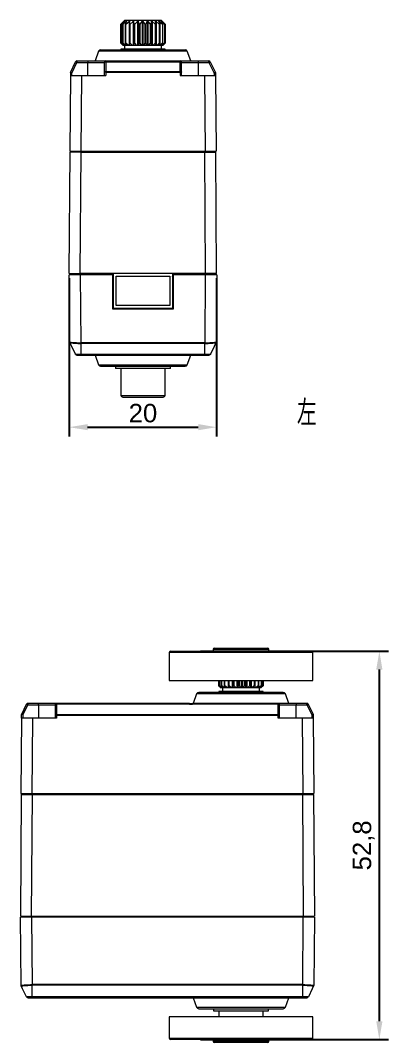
# Model space of a CAD drawing. Header units: millimetres. Extents: x 5 to 273, y 9 to 172.
# Drawn here: x 118.9 to 168.9, y 28.1 to 167 of the extents above; entities that cross this region are included whole.
import ezdxf

# ---------------------------------------------------------------- set-up
doc = ezdxf.new("R2010")
doc.units = ezdxf.units.MM
doc.layers.add('10', color=7, linetype='Continuous')
doc.layers.add('Dimensioning', color=10, linetype='Continuous')
doc.styles.add('SLDTEXTSTYLE0', font='TXT', dxfattribs={"width": 0.7, "bigfont": 'bigfont'})
doc.styles.get("Standard").update_dxf_attribs({"font": 'arial.ttf'})
doc.dimstyles.new('ISO-25', dxfattribs={"dimtxt": 2.5, "dimasz": 2.5, "dimexe": 1.25, "dimexo": 0.625, "dimtad": 1, "dimtxsty": 'Standard', "dimcen": 2.5, "dimadec": 0, "dimazin": 0, "dimtfac": 1, "dimtmove": 0, "dimatfit": 3, "dimfxl": 1, "dimarcsym": 0})

# ---------------------------------------------------------------- blocks, each defined once
blk = doc.blocks.new('2')
at = {"color": 7, "linetype": 'Continuous', "lineweight": 15}
for p, q in [((132.51, 166.54), (132.78, 166.82)), ((132.89, 166.92), (132.54, 166.54)), ((132.56, 166.54), (132.99, 166.92)), ((133.01, 166.92), (132.74, 166.54)), ((132.78, 166.82), (133.01, 167.04)), ((132.78, 166.82), (132.89, 166.92)), ((132.8, 166.54), (133.25, 166.92)), ((132.99, 166.92), (132.99, 166.89)), ((138.01, 167.04), (133.01, 167.04)), ((133.29, 166.92), (133.11, 166.54)), ((133.2, 166.54), (133.65, 166.92)), ((133.25, 166.92), (133.25, 166.83)), ((133.7, 166.92), (133.64, 166.54)), ((133.65, 166.92), (133.65, 166.59)), ((133.75, 166.54), (134.16, 166.92)), ((134.16, 166.92), (134.16, 163.64)), ((134.23, 166.92), (134.28, 166.54)), ((134.23, 166.92), (134.23, 163.64)), ((134.41, 166.54), (134.76, 166.92)), ((134.76, 166.92), (134.76, 163.64)), ((134.84, 166.92), (135, 166.54)), ((134.84, 166.92), (134.84, 163.64)), ((135.14, 166.54), (135.41, 166.92)), ((135.41, 166.92), (135.41, 163.64)), ((135.49, 166.92), (135.75, 166.54)), ((135.49, 166.92), (135.49, 163.64)), ((135.89, 166.54), (136.07, 166.92)), ((136.07, 166.92), (136.07, 163.64)), ((136.15, 166.92), (136.49, 166.54)), ((136.15, 166.92), (136.15, 163.64)), ((136.62, 166.54), (136.69, 166.92)), ((136.69, 166.92), (136.69, 163.64)), ((136.76, 166.92), (137.16, 166.54)), ((136.76, 166.92), (136.76, 163.64)), ((137.28, 166.54), (137.23, 166.92)), ((137.29, 166.92), (137.73, 166.54)), ((137.29, 166.92), (137.29, 163.64)), ((137.83, 166.54), (137.67, 166.92)), ((137.71, 166.92), (138.16, 166.54)), ((137.71, 166.92), (137.71, 166.82)), ((138.23, 166.54), (137.97, 166.92)), ((138, 166.92), (138.43, 166.54)), ((138, 166.88), (138, 166.92)), ((138.01, 167.04), (138.42, 166.63)), ((138.46, 166.54), (138.12, 166.92)), ((138.12, 166.92), (138.42, 166.63)), ((132.51, 163.94), (132.51, 166.54)), ((132.54, 166.54), (132.56, 166.54)), ((132.54, 166.54), (132.54, 163.94)), ((132.56, 163.94), (132.56, 166.54)), ((132.74, 166.54), (132.8, 166.54)), ((132.74, 166.54), (132.74, 163.94)), ((132.8, 163.94), (132.8, 166.54)), ((133.11, 166.54), (133.2, 166.54)), ((133.11, 166.54), (133.11, 163.94)), ((133.2, 163.94), (133.2, 166.54)), ((133.64, 166.54), (133.75, 166.54)), ((133.64, 166.54), (133.64, 163.94)), ((133.75, 163.94), (133.75, 166.54)), ((134.28, 166.54), (134.41, 166.54)), ((134.28, 166.54), (134.28, 163.94)), ((134.41, 163.94), (134.41, 166.54)), ((135, 166.54), (135.14, 166.54)), ((135, 166.54), (135, 163.94)), ((135.14, 163.94), (135.14, 166.54)), ((135.75, 166.54), (135.89, 166.54)), ((135.75, 166.54), (135.75, 163.94)), ((135.89, 163.94), (135.89, 166.54)), ((136.49, 166.54), (136.62, 166.54)), ((136.49, 166.54), (136.49, 163.94)), ((136.62, 163.94), (136.62, 166.54)), ((137.16, 166.54), (137.28, 166.54)), ((137.16, 166.54), (137.16, 163.94)), ((137.28, 163.94), (137.28, 166.54)), ((137.73, 166.54), (137.83, 166.54)), ((137.73, 166.54), (137.73, 163.94)), ((137.83, 163.94), (137.83, 166.54)), ((138.16, 166.54), (138.23, 166.54)), ((138.16, 166.54), (138.16, 163.94)), ((138.23, 163.94), (138.23, 166.54)), ((138.42, 166.63), (138.51, 166.54)), ((138.43, 166.54), (138.46, 166.54)), ((138.43, 166.54), (138.43, 163.94)), ((138.46, 163.94), (138.46, 166.54)), ((138.51, 166.54), (138.51, 163.94)), ((132.78, 163.67), (132.51, 163.94)), ((132.54, 163.94), (132.82, 163.64)), ((132.54, 163.94), (132.56, 163.94)), ((132.9, 163.64), (132.56, 163.94)), ((132.74, 163.94), (132.95, 163.64)), ((132.74, 163.94), (132.8, 163.94)), ((133.15, 163.64), (132.8, 163.94)), ((133.11, 163.94), (133.2, 163.94)), ((133.11, 163.94), (133.25, 163.64)), ((133.55, 163.64), (133.2, 163.94)), ((133.64, 163.94), (133.69, 163.64)), ((133.64, 163.94), (133.75, 163.94)), ((134.08, 163.64), (133.75, 163.94)), ((134.28, 163.94), (134.24, 163.64)), ((134.28, 163.94), (134.41, 163.94)), ((134.69, 163.64), (134.41, 163.94)), ((135, 163.94), (134.88, 163.64)), ((135, 163.94), (135.14, 163.94)), ((135.35, 163.64), (135.14, 163.94)), ((135.75, 163.94), (135.55, 163.64)), ((135.75, 163.94), (135.89, 163.94)), ((136.03, 163.64), (135.89, 163.94)), ((136.49, 163.94), (136.22, 163.64)), ((136.49, 163.94), (136.62, 163.94)), ((136.67, 163.64), (136.62, 163.94)), ((137.16, 163.94), (136.84, 163.64)), ((137.16, 163.94), (137.28, 163.94)), ((137.24, 163.64), (137.28, 163.94)), ((137.73, 163.94), (137.39, 163.64)), ((137.7, 163.64), (137.83, 163.94)), ((137.73, 163.94), (137.83, 163.94)), ((138.16, 163.94), (137.81, 163.64)), ((138.02, 163.64), (138.23, 163.94)), ((138.43, 163.94), (138.09, 163.64)), ((138.19, 163.64), (138.46, 163.94)), ((138.51, 163.94), (138.21, 163.64)), ((138.43, 163.94), (138.46, 163.94)), ((129.48, 162.85), (129.01, 161.54)), ((141.53, 162.85), (129.48, 162.85)), ((129.76, 163.04), (141.25, 163.04)), ((132.51, 163.14), (132.51, 163.04)), ((138.51, 163.14), (132.51, 163.14)), ((132.81, 163.64), (132.78, 163.67)), ((132.81, 163.64), (132.78, 163.67)), ((132.82, 163.64), (132.81, 163.64)), ((132.81, 163.64), (132.81, 163.64)), ((132.9, 163.64), (132.82, 163.64)), ((132.95, 163.64), (132.9, 163.64)), ((133.15, 163.64), (132.95, 163.64)), ((133.01, 163.64), (133.01, 163.14)), ((133.25, 163.64), (133.15, 163.64)), ((133.25, 163.65), (133.25, 163.64)), ((133.55, 163.64), (133.25, 163.64)), ((133.25, 163.64), (133.25, 163.64)), ((133.65, 163.64), (133.55, 163.64)), ((133.65, 163.9), (133.65, 163.64)), ((133.69, 163.64), (133.65, 163.64)), ((134.08, 163.64), (133.69, 163.64)), ((134.16, 163.64), (134.08, 163.64)), ((134.23, 163.64), (134.16, 163.64)), ((134.24, 163.64), (134.23, 163.64)), ((134.69, 163.64), (134.24, 163.64)), ((134.76, 163.64), (134.69, 163.64)), ((134.84, 163.64), (134.76, 163.64)), ((134.88, 163.64), (134.84, 163.64)), ((135.35, 163.64), (134.88, 163.64)), ((135.41, 163.64), (135.35, 163.64)), ((135.49, 163.64), (135.41, 163.64)), ((135.55, 163.64), (135.49, 163.64)), ((136.03, 163.64), (135.55, 163.64)), ((136.07, 163.64), (136.03, 163.64)), ((136.15, 163.64), (136.07, 163.64)), ((136.22, 163.64), (136.15, 163.64)), ((136.67, 163.64), (136.22, 163.64)), ((136.69, 163.64), (136.67, 163.64)), ((136.76, 163.64), (136.69, 163.64)), ((136.84, 163.64), (136.76, 163.64)), ((137.24, 163.64), (136.84, 163.64)), ((137.29, 163.64), (137.24, 163.64)), ((137.39, 163.64), (137.29, 163.64)), ((137.7, 163.64), (137.39, 163.64)), ((137.71, 163.64), (137.7, 163.64)), ((137.71, 163.67), (137.71, 163.64)), ((137.81, 163.64), (137.71, 163.64)), ((138.02, 163.64), (137.81, 163.64)), ((138.01, 163.14), (138.01, 163.64)), ((138.09, 163.64), (138.02, 163.64)), ((138.19, 163.64), (138.09, 163.64)), ((138.21, 163.64), (138.19, 163.64)), ((138.21, 163.64), (138.42, 163.86)), ((138.21, 163.64), (138.21, 163.64)), ((138.51, 163.04), (138.51, 163.14)), ((142.01, 161.54), (141.53, 162.85)), ((125.67, 159.99), (126.36, 161.43)), ((125.85, 159.9), (126.54, 161.34)), ((126.34, 161.38), (126.34, 161.38)), ((126.54, 161.54), (128.01, 161.54)), ((126.54, 161.54), (126.54, 161.34)), ((126.54, 161.34), (128.01, 161.34)), ((128.01, 161.54), (128.01, 161.34)), ((128.01, 161.34), (130.26, 161.34)), ((128.01, 159.54), (128.01, 161.34)), ((130.26, 161.34), (130.26, 160.01)), ((130.46, 161.54), (130.46, 161.43)), ((130.46, 161.54), (140.56, 161.54)), ((130.46, 161.43), (130.46, 160.1)), ((130.46, 161.43), (140.56, 161.43)), ((140.56, 161.43), (140.56, 161.54)), ((140.56, 160.1), (140.56, 161.43)), ((140.76, 160.01), (140.76, 161.34)), ((140.76, 161.34), (143.01, 161.34)), ((143.01, 161.54), (144.47, 161.54)), ((143.01, 161.54), (143.01, 161.34)), ((143.01, 161.34), (143.01, 159.54)), ((143.01, 161.34), (144.47, 161.34)), ((144.47, 161.34), (144.47, 161.54)), ((144.47, 161.34), (145.17, 159.9)), ((144.66, 161.43), (145.35, 159.99)), ((144.68, 161.38), (144.69, 161.38)), ((125.65, 159.91), (125.65, 159.54)), ((125.85, 159.54), (125.85, 159.9)), ((130.26, 160.01), (130.26, 159.54)), ((130.46, 160.1), (130.46, 160.01)), ((130.46, 160.1), (140.56, 160.1)), ((130.46, 160.01), (130.46, 159.54)), ((130.46, 160.01), (140.56, 160.01)), ((140.56, 160.01), (140.56, 160.1)), ((140.56, 160.01), (140.56, 159.54)), ((140.76, 159.54), (140.76, 160.01)), ((145.17, 159.9), (145.17, 159.54)), ((145.37, 159.91), (145.37, 159.54)), ((125.65, 159.54), (125.56, 149.29)), ((125.65, 159.54), (127.15, 159.54)), ((127.15, 159.54), (127.06, 149.29)), ((127.15, 159.54), (130.46, 159.54)), ((140.56, 159.54), (143.87, 159.54)), ((143.87, 159.54), (145.37, 159.54)), ((143.87, 159.54), (143.96, 149.29)), ((145.37, 159.54), (145.46, 149.29)), ((125.49, 132.64), (125.61, 149.14)), ((125.56, 149.29), (127.06, 149.29)), ((127.11, 149.14), (125.61, 149.14)), ((126.34, 149.29), (126.34, 149.14)), ((126.99, 132.64), (127.11, 149.14)), ((127.06, 149.29), (143.96, 149.29)), ((127.11, 149.14), (143.91, 149.14)), ((127.34, 149.14), (127.34, 149.29)), ((143.68, 149.29), (143.68, 149.14)), ((144.02, 132.64), (143.91, 149.14)), ((143.91, 149.14), (145.41, 149.14)), ((143.96, 149.29), (145.46, 149.29)), ((144.68, 149.14), (144.68, 149.29)), ((145.52, 132.64), (145.41, 149.14)), ((125.49, 132.64), (126.99, 132.64)), ((125.57, 123.33), (125.49, 132.49)), ((126.34, 132.49), (126.34, 132.64)), ((144.02, 132.64), (126.99, 132.64)), ((126.99, 132.49), (127.07, 123.23)), ((131.41, 132.49), (126.99, 132.49)), ((127.34, 132.64), (127.34, 132.49)), ((131.41, 132.49), (131.41, 132.64)), ((131.41, 127.79), (131.41, 132.49)), ((131.51, 127.94), (131.51, 132.64)), ((131.85, 132.3), (139.17, 132.3)), ((131.85, 128.28), (131.85, 132.3)), ((139.17, 132.3), (139.17, 128.28)), ((139.51, 132.64), (139.51, 127.94)), ((139.61, 132.64), (139.61, 132.49)), ((139.61, 132.49), (139.61, 127.79)), ((144.03, 132.49), (139.61, 132.49)), ((143.68, 132.64), (143.68, 132.49)), ((143.95, 123.23), (144.03, 132.49)), ((145.52, 132.64), (144.02, 132.64)), ((144.68, 132.64), (144.68, 132.49)), ((145.53, 132.49), (145.45, 123.33)), ((131.51, 127.94), (139.51, 127.94)), ((139.17, 128.28), (131.85, 128.28)), ((139.61, 127.79), (131.41, 127.79)), ((125.57, 123.33), (125.57, 123.29)), ((125.57, 123.31), (125.57, 123.3)), ((125.58, 123.28), (125.58, 123.27)), ((125.58, 123.27), (125.58, 123.27)), ((125.83, 122.74), (125.59, 123.25)), ((125.59, 123.25), (125.59, 123.25)), ((126.35, 121.67), (125.83, 122.74)), ((143.93, 123.23), (127.09, 123.23)), ((127.09, 123.14), (127.09, 122.74)), ((143.93, 123.14), (127.09, 123.14)), ((127.09, 122.74), (127.09, 121.67)), ((143.93, 123.23), (143.95, 123.23)), ((143.93, 122.74), (143.93, 123.14)), ((143.93, 121.67), (143.93, 122.74)), ((145.19, 122.74), (144.67, 121.67)), ((145.43, 123.25), (145.19, 122.74)), ((145.43, 123.25), (145.43, 123.25)), ((145.44, 123.29), (145.45, 123.33)), ((145.44, 123.27), (145.44, 123.27)), ((126.35, 121.66), (126.35, 121.67)), ((127.09, 121.67), (127.09, 121.66)), ((143.93, 121.66), (127.09, 121.66)), ((127.09, 121.54), (143.93, 121.54)), ((129.01, 121.54), (129.48, 120.24)), ((141.53, 120.24), (142.01, 121.54)), ((143.93, 121.66), (143.93, 121.67)), ((144.67, 121.67), (144.67, 121.66)), ((129.48, 120.24), (141.53, 120.24)), ((131.76, 120.05), (131.76, 119.74)), ((132.51, 119.75), (132.51, 116.09)), ((138.51, 116.09), (138.51, 119.75)), ((139.26, 119.74), (139.26, 120.05)), ((132.51, 116.09), (138.51, 116.09))]:
    blk.add_line(p, q, dxfattribs=at)
at = {"color": 7, "linetype": 'Continuous', "lineweight": 15, "flags": 128}
for points in [[(138.16, 163.94), (138.17, 163.94), (138.18, 163.94), (138.19, 163.94), (138.2, 163.94), (138.2, 163.94), (138.21, 163.94), (138.22, 163.94), (138.23, 163.94)], [(126.54, 161.34), (126.51, 161.36), (126.47, 161.38), (126.44, 161.39), (126.41, 161.41), (126.39, 161.42), (126.37, 161.42), (126.36, 161.43), (126.36, 161.43)], [(130.26, 161.34), (130.26, 161.36), (130.27, 161.38), (130.29, 161.39), (130.32, 161.41), (130.35, 161.42), (130.38, 161.42), (130.42, 161.43), (130.46, 161.43)], [(140.76, 161.34), (140.75, 161.36), (140.74, 161.38), (140.72, 161.39), (140.7, 161.41), (140.67, 161.42), (140.63, 161.42), (140.6, 161.43), (140.56, 161.43)], [(144.47, 161.34), (144.51, 161.36), (144.54, 161.38), (144.58, 161.39), (144.6, 161.41), (144.62, 161.42), (144.64, 161.42), (144.65, 161.43), (144.66, 161.43)], [(125.85, 159.9), (125.81, 159.9), (125.77, 159.91), (125.74, 159.91), (125.71, 159.91), (125.69, 159.91), (125.67, 159.91), (125.66, 159.91), (125.65, 159.91)], [(125.67, 159.99), (125.67, 159.99), (125.68, 159.98), (125.7, 159.98), (125.72, 159.97), (125.75, 159.95), (125.78, 159.94), (125.82, 159.92), (125.85, 159.9)], [(130.26, 160.01), (130.26, 160.03), (130.27, 160.04), (130.29, 160.06), (130.32, 160.07), (130.35, 160.08), (130.38, 160.09), (130.42, 160.1), (130.46, 160.1)], [(140.56, 160.1), (140.6, 160.1), (140.63, 160.09), (140.67, 160.08), (140.7, 160.07), (140.72, 160.06), (140.74, 160.04), (140.75, 160.03), (140.76, 160.01)], [(145.17, 159.9), (145.2, 159.92), (145.23, 159.94), (145.27, 159.95), (145.29, 159.97), (145.32, 159.98), (145.33, 159.98), (145.34, 159.99), (145.35, 159.99)], [(145.17, 159.9), (145.2, 159.9), (145.24, 159.91), (145.28, 159.91), (145.31, 159.91), (145.33, 159.91), (145.35, 159.91), (145.36, 159.91), (145.37, 159.91)]]:
    blk.add_lwpolyline(points, dxfattribs=at)
at = {"color": 7, "linetype": 'Continuous', "lineweight": 15}
for centre, radius, start, end in [((129.76, 162.74), 0.3, 90, 160), ((141.25, 162.74), 0.3, 20, 90), ((126.54, 161.34), 0.2, 90, 154.3903), ((130.46, 161.34), 0.2, 90, 180), ((140.56, 161.34), 0.2, 360, 90), ((144.47, 161.34), 0.2, 25.6099, 90), ((125.85, 159.9), 0.2, 154.3901, 179.5), ((130.41, 154.29), 5.72, 89.499, 91.501), ((140.61, 154.29), 5.72, 88.499, 90.501), ((145.17, 159.9), 0.2, 0.5, 25.6099), ((125.77, 123.33), 0.2, 180.5, 205.6099), ((129.76, 120.34), 0.3, 200, 270), ((141.25, 120.34), 0.3, 270.0004, 340), ((132.76, 116.09), 0.25, 180, 270), ((138.26, 116.09), 0.25, 270, 360)]:
    blk.add_arc(centre, radius, start, end, dxfattribs=at)
for points, knots in [([(132.89, 166.92), (132.89, 166.93), (132.9, 166.94), (132.91, 166.94), (132.91, 166.94), (132.91, 166.94), (132.91, 166.94), (132.9, 166.93), (132.89, 166.93), (132.89, 166.92)], [0, 0, 0, 0, 0.1972788, 0.3392022, 0.4584771, 0.5780857, 0.6912016, 0.8480516, 1, 1, 1, 1]), ([(132.99, 166.92), (132.99, 166.93), (133, 166.94), (133.01, 166.94), (133.02, 166.94), (133.02, 166.94), (133.02, 166.94), (133.02, 166.93), (133.01, 166.93), (133.01, 166.92)], [0, 0, 0, 0, 0.1972833, 0.3392013, 0.4584753, 0.5780814, 0.6912047, 0.8480464, 1, 1, 1, 1]), ([(133.25, 166.92), (133.25, 166.93), (133.26, 166.94), (133.27, 166.94), (133.28, 166.94), (133.29, 166.94), (133.29, 166.94), (133.29, 166.93), (133.29, 166.93), (133.29, 166.92)], [0, 0, 0, 0, 0.197281, 0.339199, 0.458477, 0.578086, 0.6912, 0.848047, 1, 1, 1, 1]), ([(133.65, 166.92), (133.65, 166.93), (133.66, 166.94), (133.67, 166.94), (133.69, 166.94), (133.69, 166.94), (133.7, 166.94), (133.7, 166.93), (133.7, 166.93), (133.7, 166.92)], [0, 0, 0, 0, 0.197281, 0.339202, 0.458474, 0.578084, 0.691205, 0.848049, 1, 1, 1, 1]), ([(134.16, 166.92), (134.17, 166.93), (134.18, 166.94), (134.19, 166.94), (134.2, 166.94), (134.22, 166.94), (134.22, 166.94), (134.23, 166.93), (134.23, 166.93), (134.23, 166.92)], [0, 0, 0, 0, 0.197281, 0.339201, 0.458476, 0.578083, 0.691203, 0.848044, 1, 1, 1, 1]), ([(134.76, 166.92), (134.77, 166.93), (134.78, 166.94), (134.79, 166.94), (134.8, 166.94), (134.82, 166.94), (134.83, 166.94), (134.84, 166.93), (134.84, 166.93), (134.84, 166.92)], [0, 0, 0, 0, 0.197282, 0.339203, 0.458478, 0.578085, 0.691204, 0.848049, 1, 1, 1, 1]), ([(135.41, 166.92), (135.42, 166.93), (135.42, 166.94), (135.44, 166.94), (135.45, 166.94), (135.46, 166.94), (135.47, 166.94), (135.49, 166.93), (135.49, 166.93), (135.49, 166.92)], [0, 0, 0, 0, 0.1972831, 0.3392025, 0.4584768, 0.5780833, 0.6912043, 0.8480461, 1, 1, 1, 1]), ([(136.07, 166.92), (136.07, 166.93), (136.07, 166.94), (136.09, 166.94), (136.1, 166.94), (136.11, 166.94), (136.12, 166.94), (136.14, 166.93), (136.14, 166.93), (136.15, 166.92)], [0, 0, 0, 0, 0.1972784, 0.3392016, 0.4584743, 0.5780821, 0.691201, 0.8480469, 1, 1, 1, 1]), ([(136.69, 166.92), (136.69, 166.93), (136.69, 166.94), (136.7, 166.94), (136.71, 166.94), (136.72, 166.94), (136.73, 166.94), (136.75, 166.93), (136.75, 166.93), (136.76, 166.92)], [0, 0, 0, 0, 0.197277, 0.3392, 0.458476, 0.578083, 0.691201, 0.848047, 1, 1, 1, 1]), ([(137.23, 166.92), (137.23, 166.93), (137.23, 166.93), (137.23, 166.94), (137.24, 166.94), (137.25, 166.95), (137.26, 166.94), (137.27, 166.94), (137.28, 166.93), (137.29, 166.93), (137.29, 166.92)], [0, 0, 0, 0, 0.063537, 0.238581, 0.373248, 0.508838, 0.624886, 0.740851, 0.915555, 1, 1, 1, 1]), ([(137.67, 166.92), (137.67, 166.93), (137.66, 166.94), (137.67, 166.94), (137.67, 166.95), (137.68, 166.94), (137.69, 166.94), (137.7, 166.93), (137.71, 166.93), (137.71, 166.92)], [0, 0, 0, 0, 0.206471, 0.340824, 0.476097, 0.595915, 0.709712, 0.873052, 1, 1, 1, 1]), ([(137.97, 166.92), (137.97, 166.93), (137.96, 166.94), (137.96, 166.94), (137.96, 166.94), (137.97, 166.94), (137.97, 166.94), (137.98, 166.93), (137.99, 166.93), (138, 166.92)], [0, 0, 0, 0, 0.197278, 0.337739, 0.454847, 0.572267, 0.685266, 0.840102, 1, 1, 1, 1]), ([(138.12, 166.92), (138.11, 166.93), (138.11, 166.94), (138.1, 166.94), (138.1, 166.94), (138.1, 166.94), (138.11, 166.94), (138.11, 166.93), (138.12, 166.93), (138.12, 166.92)], [0, 0, 0, 0, 0.197254, 0.339162, 0.459949, 0.58106, 0.701811, 0.862231, 1, 1, 1, 1]), ([(126.34, 161.39), (126.34, 161.39), (126.34, 161.38), (126.35, 161.41), (126.36, 161.43)], [0, 0, 0, 0, 0.221649, 1, 1, 1, 1]), ([(128.01, 161.54), (128.06, 161.54), (128.16, 161.54), (128.32, 161.54), (128.47, 161.54), (128.62, 161.54), (128.77, 161.54), (129.02, 161.54), (129.36, 161.54), (129.75, 161.54), (130.07, 161.54), (130.27, 161.54), (130.39, 161.54), (130.45, 161.54), (130.45, 161.54), (130.46, 161.54)], [0, 0, 0, 0, 0.0402335, 0.0801746, 0.1199817, 0.1598149, 0.1998338, 0.240196, 0.3698757, 0.5000535, 0.6297019, 0.7599109, 0.8400248, 0.919625, 1, 1, 1, 1]), ([(140.56, 161.54), (140.56, 161.54), (140.56, 161.54), (140.58, 161.54), (140.6, 161.54), (140.63, 161.54), (140.68, 161.54), (140.77, 161.54), (140.95, 161.54), (141.26, 161.54), (141.65, 161.54), (142.04, 161.54), (142.4, 161.54), (142.7, 161.54), (142.91, 161.54), (143.01, 161.54)], [0, 0, 0, 0, 0.040233, 0.080175, 0.119982, 0.159815, 0.199834, 0.240196, 0.369876, 0.500053, 0.629702, 0.759911, 0.840025, 0.919625, 1, 1, 1, 1]), ([(126.99, 132.49), (126.95, 132.49), (126.86, 132.49), (126.74, 132.49), (126.62, 132.49), (126.5, 132.49), (126.39, 132.49), (126.27, 132.49), (126.17, 132.49), (126.07, 132.49), (125.97, 132.49), (125.88, 132.49), (125.8, 132.49), (125.73, 132.49), (125.67, 132.49), (125.61, 132.49), (125.57, 132.49), (125.53, 132.49), (125.51, 132.49), (125.49, 132.49), (125.49, 132.49), (125.49, 132.49)], [0, 0, 0, 0, 0.052633, 0.105265, 0.157897, 0.210529, 0.263161, 0.315792, 0.368423, 0.421054, 0.473685, 0.526316, 0.578947, 0.631578, 0.684209, 0.73684, 0.789472, 0.842103, 0.894735, 0.947367, 1, 1, 1, 1]), ([(131.51, 132.23), (131.49, 132.2), (131.42, 132.12), (131.41, 132.01), (131.41, 131.94)], [0, 0, 0, 0, 0.363653, 1, 1, 1, 1]), ([(139.61, 131.94), (139.6, 132.01), (139.59, 132.12), (139.53, 132.2), (139.51, 132.23)], [0, 0, 0, 0, 0.636347, 1, 1, 1, 1]), ([(145.53, 132.49), (145.53, 132.49), (145.52, 132.49), (145.51, 132.49), (145.48, 132.49), (145.45, 132.49), (145.4, 132.49), (145.35, 132.49), (145.29, 132.49), (145.21, 132.49), (145.13, 132.49), (145.04, 132.49), (144.95, 132.49), (144.85, 132.49), (144.74, 132.49), (144.63, 132.49), (144.52, 132.49), (144.4, 132.49), (144.28, 132.49), (144.15, 132.49), (144.07, 132.49), (144.03, 132.49)], [0, 0, 0, 0, 0.052633, 0.105265, 0.157897, 0.210529, 0.26316, 0.315791, 0.368423, 0.421054, 0.473685, 0.526315, 0.578946, 0.631577, 0.684209, 0.73684, 0.789471, 0.842103, 0.894735, 0.947367, 1, 1, 1, 1]), ([(145.19, 132.49), (145.17, 132.49), (145.13, 132.49), (144.93, 132.49), (144.74, 132.49), (144.68, 132.49)], [0, 0, 0, 0, 0.410768, 0.821537, 1, 1, 1, 1]), ([(125.57, 123.33), (125.57, 123.33), (125.57, 123.33), (125.59, 123.32), (125.62, 123.31), (125.68, 123.3), (125.76, 123.29), (125.87, 123.28), (126.02, 123.27), (126.21, 123.26), (126.43, 123.25), (126.65, 123.24), (126.86, 123.23), (127, 123.23), (127.07, 123.23)], [0, 0, 0, 0, 0.045778, 0.100103, 0.162972, 0.234383, 0.314333, 0.402818, 0.499835, 0.612824, 0.719336, 0.819371, 0.912926, 1, 1, 1, 1]), ([(125.59, 123.25), (125.59, 123.24), (125.63, 123.23), (125.78, 123.21), (125.89, 123.2), (126.17, 123.18), (126.33, 123.17), (126.68, 123.15), (126.88, 123.15), (127.07, 123.14)], [0, 0, 0, 0, 0.25, 0.25, 0.5, 0.5, 0.75, 0.75, 1, 1, 1, 1]), ([(143.95, 123.23), (143.99, 123.23), (144.07, 123.23), (144.19, 123.23), (144.32, 123.24), (144.45, 123.24), (144.59, 123.25), (144.73, 123.25), (144.87, 123.26), (145.03, 123.27), (145.19, 123.29), (145.32, 123.3), (145.4, 123.31), (145.44, 123.32), (145.44, 123.33), (145.45, 123.33)], [0, 0, 0, 0, 0.049933, 0.103462, 0.160586, 0.221305, 0.285619, 0.353528, 0.425031, 0.500128, 0.629702, 0.74449, 0.844477, 0.929651, 1, 1, 1, 1]), ([(143.95, 123.14), (144.14, 123.15), (144.33, 123.15), (144.69, 123.17), (144.85, 123.18), (145.12, 123.2), (145.23, 123.21), (145.38, 123.23), (145.42, 123.24), (145.43, 123.25)], [0, 0, 0, 0, 0.25, 0.25, 0.5, 0.5, 0.75, 0.75, 1, 1, 1, 1]), ([(127.09, 121.66), (127.06, 121.66), (127, 121.66), (126.91, 121.66), (126.83, 121.66), (126.74, 121.66), (126.67, 121.66), (126.6, 121.66), (126.53, 121.66), (126.48, 121.66), (126.43, 121.66), (126.4, 121.66), (126.37, 121.66), (126.35, 121.66), (126.35, 121.66), (126.35, 121.66)], [0, 0, 0, 0, 0.076956, 0.153904, 0.230844, 0.307778, 0.384706, 0.461629, 0.538547, 0.615461, 0.692373, 0.769281, 0.846188, 0.923094, 1, 1, 1, 1]), ([(126.53, 121.54), (126.53, 121.54), (126.59, 121.54), (126.8, 121.54), (126.94, 121.54), (127.09, 121.54)], [0, 0, 0, 0, 0.5, 0.5, 1, 1, 1, 1]), ([(144.67, 121.66), (144.67, 121.66), (144.59, 121.66), (144.31, 121.66), (144.12, 121.66), (143.93, 121.66)], [0, 0, 0, 0, 0.5, 0.5, 1, 1, 1, 1]), ([(143.93, 121.66), (143.93, 121.65), (143.93, 121.64), (143.93, 121.61), (143.93, 121.58), (143.93, 121.55), (143.93, 121.55), (143.93, 121.54)], [0, 0, 0, 0, 0.104759, 0.209518, 0.473012, 0.736506, 1, 1, 1, 1]), ([(143.93, 121.54), (144.07, 121.54), (144.22, 121.54), (144.43, 121.54), (144.49, 121.54), (144.49, 121.54)], [0, 0, 0, 0, 0.5, 0.5, 1, 1, 1, 1]), ([(129.76, 120.04), (129.76, 120.04), (129.91, 120.04), (130.49, 120.04), (130.91, 120.04), (131.98, 120.04), (132.62, 120.04), (134, 120.04), (134.76, 120.04), (135.51, 120.04)], [0, 0, 0, 0, 0.25, 0.25, 0.5, 0.5, 0.75, 0.75, 1, 1, 1, 1]), ([(139.26, 119.74), (139.26, 119.74), (139.16, 119.74), (138.78, 119.74), (138.51, 119.74), (137.81, 119.74), (137.4, 119.74), (136.49, 119.74), (136, 119.74), (135.02, 119.74), (134.53, 119.74), (133.62, 119.74), (133.2, 119.74), (132.51, 119.74), (132.23, 119.74), (131.86, 119.74), (131.76, 119.74), (131.76, 119.74)], [0, 0, 0, 0, 0.125, 0.125, 0.25, 0.25, 0.375, 0.375, 0.5, 0.5, 0.625, 0.625, 0.75, 0.75, 0.875, 0.875, 1, 1, 1, 1]), ([(135.62, 120.04), (136.36, 120.04), (137.1, 120.04), (138.46, 120.04), (139.09, 120.04), (140.13, 120.04), (140.54, 120.04), (141.11, 120.04), (141.25, 120.04), (141.25, 120.04)], [0, 0, 0, 0, 0.25, 0.25, 0.5, 0.5, 0.75, 0.75, 1, 1, 1, 1]), ([(132.76, 115.84), (132.76, 115.84), (132.76, 115.84), (132.77, 115.84), (132.79, 115.84), (132.82, 115.84), (132.87, 115.84), (132.96, 115.84), (133.08, 115.84), (133.26, 115.84), (133.49, 115.84), (133.76, 115.84), (134.05, 115.84), (134.37, 115.84), (134.71, 115.84), (134.97, 115.84), (135.24, 115.84), (135.42, 115.84), (135.51, 115.84)], [0, 0, 0, 0, 0.031276, 0.062551, 0.093826, 0.125101, 0.187623, 0.250114, 0.312984, 0.375211, 0.500029, 0.562898, 0.625124, 0.74994, 0.812784, 0.875001, 0.937507, 1, 1, 1, 1]), ([(135.62, 115.84), (135.66, 115.84), (135.75, 115.84), (135.88, 115.84), (136.01, 115.84), (136.18, 115.84), (136.39, 115.84), (136.64, 115.84), (136.87, 115.84), (137.17, 115.84), (137.44, 115.84), (137.67, 115.84), (137.87, 115.84), (138.03, 115.84), (138.15, 115.84), (138.21, 115.84), (138.25, 115.84), (138.26, 115.84), (138.26, 115.84)], [0, 0, 0, 0, 0.031275, 0.062548, 0.093822, 0.125096, 0.187611, 0.250101, 0.312956, 0.375198, 0.500019, 0.562873, 0.625115, 0.749937, 0.812766, 0.875, 0.937505, 1, 1, 1, 1])]:
    blk.add_open_spline(points, degree=3, knots=knots, dxfattribs=at)
for points in [[(125.57, 123.33), (125.57, 123.33), (125.57, 123.33), (125.57, 123.33)], [(125.57, 123.33), (125.57, 123.32), (125.57, 123.3), (125.57, 123.29)], [(125.57, 123.29), (125.58, 123.27), (125.58, 123.26), (125.59, 123.25)], [(127.09, 123.23), (127.08, 123.23), (127.08, 123.23), (127.07, 123.23)], [(127.07, 123.23), (127.07, 123.2), (127.07, 123.17), (127.07, 123.14)], [(127.07, 123.14), (127.07, 123.14), (127.08, 123.14), (127.09, 123.14)], [(127.09, 123.14), (127.09, 123.17), (127.09, 123.2), (127.09, 123.23)], [(143.93, 123.14), (143.93, 123.17), (143.93, 123.2), (143.93, 123.23)], [(143.93, 123.14), (143.93, 123.14), (143.94, 123.14), (143.95, 123.14)], [(143.95, 123.14), (143.95, 123.17), (143.95, 123.2), (143.95, 123.23)], [(145.45, 123.33), (145.45, 123.3), (145.44, 123.27), (145.43, 123.25)], [(145.43, 123.25), (145.43, 123.26), (145.44, 123.27), (145.44, 123.29)], [(145.44, 123.29), (145.45, 123.3), (145.45, 123.32), (145.45, 123.33)], [(145.45, 123.33), (145.45, 123.33), (145.45, 123.33), (145.45, 123.33)], [(126.35, 121.66), (126.38, 121.59), (126.46, 121.54), (126.53, 121.54)], [(127.09, 121.54), (127.09, 121.54), (127.09, 121.59), (127.09, 121.66)], [(144.67, 121.66), (144.63, 121.59), (144.56, 121.54), (144.49, 121.54)], [(135.51, 120.04), (135.54, 120.04), (135.58, 120.04), (135.62, 120.04)], [(135.51, 115.84), (135.54, 115.84), (135.58, 115.84), (135.62, 115.84)]]:
    blk.add_open_spline(points, degree=3, dxfattribs=at)
blk = doc.blocks.new('*D18')
at = {"layer": 'Defpoints', "color": 0, "transparency": 16777216}
for p in [(125.49, 132.64), (145.52, 132.64), (145.52, 111.76)]:
    blk.add_point(p, dxfattribs=at)
at = {"layer": 'Dimensioning', "color": 0, "lineweight": -2, "transparency": 16777216}
for p, q in [((125.49, 132.02), (125.49, 110.51)), ((145.52, 132.02), (145.52, 110.51)), ((127.99, 111.76), (143.02, 111.76))]:
    blk.add_line(p, q, dxfattribs=at)
at = {"layer": 'Dimensioning', "color": 0, "transparency": 16777216}
for points in [[(127.99, 112.18), (127.99, 111.35), (125.49, 111.76)], [(143.02, 112.18), (143.02, 111.35), (145.52, 111.76)]]:
    blk.add_solid(points, dxfattribs=at)
at = {"layer": 'Dimensioning', "color": 0, "transparency": 16777216, "insert": (135.51, 113.66), "char_height": 2.5, "attachment_point": 5}
blk.add_mtext('20', dxfattribs=at)
blk = doc.blocks.new('*D48')
at = {"layer": 'Defpoints', "color": 0, "transparency": 16777216}
for p in [(142.72, 81.32), (167.63, 81.32), (142.72, 28.52)]:
    blk.add_point(p, dxfattribs=at)
at = {"layer": 'Dimensioning', "color": 0, "lineweight": -2, "transparency": 16777216}
for p, q in [((143.34, 81.32), (168.88, 81.32)), ((167.63, 31.02), (167.63, 78.82)), ((143.34, 28.52), (168.88, 28.52))]:
    blk.add_line(p, q, dxfattribs=at)
at = {"layer": 'Dimensioning', "color": 0, "transparency": 16777216}
for points in [[(167.21, 78.82), (168.05, 78.82), (167.63, 81.32)], [(167.21, 31.02), (168.05, 31.02), (167.63, 28.52)]]:
    blk.add_solid(points, dxfattribs=at)
at = {"layer": 'Dimensioning', "color": 0, "transparency": 16777216, "insert": (165.5, 54.92), "char_height": 2.5, "attachment_point": 5, "rotation": 90}
blk.add_mtext('52,8', dxfattribs=at)

msp = doc.modelspace()

# ---------------------------------------------------------------- linework, layer by layer
at = {"color": 7, "linetype": 'Continuous', "lineweight": 15}
for p, q in [((139.082, 81.124), (139.082, 77.324)), ((139.282, 81.324), (158.382, 81.324)), ((145.032, 81.524), (145.032, 81.324)), ((145.232, 81.724), (152.432, 81.724)), ((152.632, 81.324), (152.632, 81.524)), ((158.582, 77.324), (158.582, 81.124)), ((139.082, 77.324), (158.582, 77.324)), ((145.832, 76.624), (145.832, 77.324)), ((145.832, 76.624), (146.132, 76.324)), ((146.138, 76.324), (145.832, 76.624)), ((145.896, 77.324), (145.896, 76.624)), ((145.896, 76.624), (145.928, 76.624)), ((145.896, 76.624), (146.158, 76.324)), ((145.928, 76.624), (145.928, 77.324)), ((146.269, 76.324), (145.928, 76.624)), ((146.141, 77.324), (146.141, 76.624)), ((146.141, 76.624), (146.207, 76.624)), ((146.141, 76.624), (146.337, 76.324)), ((146.207, 76.624), (146.207, 77.324)), ((146.561, 76.324), (146.207, 76.624)), ((146.555, 77.324), (146.555, 76.624)), ((146.555, 76.624), (146.651, 76.624)), ((146.555, 76.624), (146.671, 76.324)), ((146.651, 76.624), (146.651, 77.324)), ((146.995, 76.324), (146.651, 76.624)), ((147.112, 77.324), (147.112, 76.624)), ((147.112, 76.624), (147.232, 76.624)), ((147.112, 76.624), (147.142, 76.324)), ((147.232, 76.624), (147.232, 77.324)), ((147.545, 76.324), (147.232, 76.624)), ((147.778, 76.624), (147.719, 76.324)), ((147.778, 77.324), (147.778, 76.624)), ((147.778, 76.624), (147.913, 76.624)), ((147.913, 76.624), (147.913, 77.324)), ((148.176, 76.324), (147.913, 76.624)), ((148.509, 76.624), (148.366, 76.324)), ((148.509, 77.324), (148.509, 76.624)), ((148.509, 76.624), (148.652, 76.624)), ((148.652, 76.624), (148.652, 77.324)), ((148.848, 76.324), (148.652, 76.624)), ((149.261, 76.624), (149.042, 76.324)), ((149.261, 77.324), (149.261, 76.624)), ((149.261, 76.624), (149.403, 76.624)), ((149.403, 76.624), (149.403, 77.324)), ((149.519, 76.324), (149.403, 76.624)), ((149.986, 76.624), (149.704, 76.324)), ((149.986, 77.324), (149.986, 76.624)), ((149.986, 76.624), (150.117, 76.624)), ((150.117, 76.624), (150.117, 77.324)), ((150.147, 76.324), (150.117, 76.624)), ((150.639, 76.624), (150.312, 76.324)), ((150.639, 77.324), (150.639, 76.624)), ((150.639, 76.624), (150.751, 76.624)), ((150.692, 76.324), (150.751, 76.624)), ((150.751, 76.624), (150.751, 77.324)), ((151.177, 76.624), (150.827, 76.324)), ((151.12, 76.324), (151.264, 76.624)), ((151.177, 77.324), (151.177, 76.624)), ((151.177, 76.624), (151.264, 76.624)), ((151.569, 76.624), (151.217, 76.324)), ((151.264, 76.624), (151.264, 77.324)), ((151.405, 76.324), (151.624, 76.624)), ((151.788, 76.624), (151.457, 76.324)), ((151.527, 76.324), (151.809, 76.624)), ((151.822, 76.624), (151.531, 76.324)), ((151.569, 77.324), (151.569, 76.624)), ((151.569, 76.624), (151.624, 76.624)), ((151.624, 76.624), (151.624, 77.324)), ((151.788, 77.324), (151.788, 76.624)), ((151.788, 76.624), (151.809, 76.624)), ((151.809, 76.624), (151.809, 77.324)), ((151.822, 77.324), (151.822, 76.624)), ((142.806, 75.527), (142.332, 74.224)), ((145.832, 75.824), (145.832, 75.724)), ((148.832, 75.824), (145.832, 75.824)), ((146.138, 76.324), (146.132, 76.324)), ((146.158, 76.324), (146.138, 76.324)), ((146.269, 76.324), (146.158, 76.324)), ((146.337, 76.324), (146.269, 76.324)), ((146.332, 76.324), (146.332, 75.824)), ((146.561, 76.324), (146.337, 76.324)), ((146.657, 76.324), (146.561, 76.324)), ((146.671, 76.324), (146.657, 76.324)), ((146.995, 76.324), (146.671, 76.324)), ((147.089, 76.324), (146.995, 76.324)), ((147.142, 76.324), (147.089, 76.324)), ((147.545, 76.324), (147.142, 76.324)), ((147.63, 76.324), (147.545, 76.324)), ((147.703, 76.324), (147.63, 76.324)), ((147.719, 76.324), (147.703, 76.324)), ((148.176, 76.324), (147.719, 76.324)), ((148.247, 76.324), (148.176, 76.324)), ((148.326, 76.324), (148.247, 76.324)), ((148.366, 76.324), (148.326, 76.324)), ((151.832, 75.824), (148.832, 75.824)), ((148.901, 76.324), (148.848, 76.324)), ((148.982, 76.324), (148.901, 76.324)), ((149.042, 76.324), (148.982, 76.324)), ((149.519, 76.324), (149.042, 76.324)), ((149.551, 76.324), (149.519, 76.324)), ((149.628, 76.324), (149.551, 76.324)), ((149.704, 76.324), (149.628, 76.324)), ((150.147, 76.324), (149.704, 76.324)), ((150.155, 76.324), (150.147, 76.324)), ((150.224, 76.324), (150.155, 76.324)), ((150.312, 76.324), (150.224, 76.324)), ((150.692, 76.324), (150.312, 76.324)), ((150.732, 76.324), (150.691, 76.324)), ((150.827, 76.324), (150.732, 76.324)), ((151.12, 76.324), (150.827, 76.324)), ((151.122, 76.324), (151.12, 76.324)), ((151.217, 76.324), (151.122, 76.324)), ((151.405, 76.324), (151.217, 76.324)), ((151.332, 75.824), (151.332, 76.324)), ((151.457, 76.324), (151.405, 76.324)), ((151.527, 76.324), (151.457, 76.324)), ((151.531, 76.324), (151.527, 76.324)), ((151.832, 75.724), (151.832, 75.824)), ((155.332, 74.224), (154.858, 75.527)), ((119.045, 72.777), (119.685, 74.111)), ((119.226, 72.69), (119.865, 74.024)), ((119.865, 74.224), (119.865, 74.166)), ((121.332, 74.224), (119.865, 74.224)), ((119.865, 74.166), (119.865, 74.024)), ((119.865, 74.024), (121.332, 74.024)), ((121.332, 74.024), (121.332, 74.224)), ((121.332, 74.024), (123.582, 74.024)), ((121.332, 74.024), (121.332, 72.224)), ((123.582, 74.024), (123.582, 72.584)), ((123.782, 74.224), (123.782, 74.111)), ((141.818, 74.224), (123.782, 74.224)), ((123.782, 74.111), (123.782, 72.671)), ((141.818, 74.111), (123.782, 74.111)), ((141.814, 74.224), (142.246, 74.224)), ((141.834, 74.151), (141.818, 74.225)), ((141.818, 74.224), (141.818, 74.225)), ((141.834, 74.151), (141.84, 74.125)), ((142.224, 74.125), (142.229, 74.151)), ((142.245, 74.225), (142.229, 74.151)), ((142.245, 74.225), (142.245, 74.224)), ((153.882, 74.224), (142.245, 74.224)), ((153.882, 74.111), (142.245, 74.111)), ((153.882, 74.111), (153.882, 74.224)), ((153.882, 72.671), (153.882, 74.111)), ((154.082, 72.584), (154.082, 74.024)), ((154.082, 74.024), (156.332, 74.024)), ((156.332, 74.224), (156.332, 74.024)), ((157.799, 74.224), (156.332, 74.224)), ((156.332, 72.224), (156.332, 74.024)), ((156.332, 74.024), (157.799, 74.024)), ((157.799, 74.024), (157.799, 74.224)), ((157.799, 74.024), (158.438, 72.69)), ((157.979, 74.111), (158.618, 72.777)), ((119.022, 72.224), (119.026, 72.692)), ((119.222, 72.224), (119.226, 72.69)), ((123.582, 72.584), (123.582, 72.224)), ((123.782, 72.671), (123.782, 72.586)), ((153.882, 72.671), (123.782, 72.671)), ((123.782, 72.586), (123.782, 72.224)), ((153.882, 72.586), (123.782, 72.586)), ((153.882, 72.586), (153.882, 72.671)), ((153.882, 72.224), (153.882, 72.586)), ((154.082, 72.224), (154.082, 72.584)), ((158.438, 72.69), (158.442, 72.224)), ((158.638, 72.692), (158.642, 72.224)), ((119.022, 72.224), (118.932, 61.974)), ((120.522, 72.224), (119.022, 72.224)), ((120.522, 72.224), (120.432, 61.974)), ((123.782, 72.224), (120.522, 72.224)), ((157.142, 72.224), (153.882, 72.224)), ((157.142, 72.224), (157.231, 61.974)), ((158.642, 72.224), (157.142, 72.224)), ((158.642, 72.224), (158.731, 61.974)), ((118.982, 61.824), (118.867, 45.324)), ((118.932, 61.974), (120.432, 61.974)), ((118.982, 61.824), (120.482, 61.824)), ((120.367, 45.324), (120.482, 61.824)), ((120.432, 61.974), (157.231, 61.974)), ((120.482, 61.824), (157.182, 61.824)), ((157.182, 61.824), (157.297, 45.324)), ((157.182, 61.824), (158.682, 61.824)), ((157.231, 61.974), (158.731, 61.974)), ((158.682, 61.824), (158.797, 45.324)), ((118.943, 35.905), (118.862, 45.174)), ((120.362, 45.174), (118.862, 45.174)), ((118.867, 45.324), (120.367, 45.324)), ((118.982, 45.324), (118.982, 45.174)), ((120.362, 45.174), (120.442, 36.011)), ((157.301, 45.174), (120.362, 45.174)), ((120.367, 45.324), (157.297, 45.324)), ((157.221, 36.011), (157.301, 45.174)), ((157.297, 45.324), (158.797, 45.324)), ((158.801, 45.174), (157.301, 45.174)), ((158.682, 45.324), (158.682, 45.174)), ((158.801, 45.174), (158.72, 35.905)), ((118.943, 35.905), (118.948, 35.861)), ((118.948, 35.865), (118.943, 35.905)), ((118.943, 35.905), (118.943, 35.905)), ((118.943, 35.905), (118.943, 35.905)), ((118.944, 35.883), (118.945, 35.877)), ((118.944, 35.883), (118.946, 35.875)), ((118.948, 35.861), (118.963, 35.819)), ((118.948, 35.861), (118.963, 35.819)), ((119.153, 35.424), (118.963, 35.82)), ((118.963, 35.82), (118.963, 35.82)), ((119.669, 34.347), (119.153, 35.424)), ((120.408, 36.01), (120.442, 36.011)), ((120.442, 35.926), (120.413, 35.926)), ((120.413, 35.926), (120.413, 35.424)), ((120.413, 35.424), (120.413, 34.347)), ((157.221, 36.011), (120.442, 36.011)), ((120.442, 35.926), (120.442, 36.011)), ((157.221, 35.926), (120.442, 35.926)), ((157.221, 36.011), (157.256, 36.01)), ((157.221, 35.926), (157.221, 36.011)), ((157.251, 35.926), (157.221, 35.926)), ((157.251, 35.424), (157.251, 35.926)), ((157.251, 34.347), (157.251, 35.424)), ((158.511, 35.424), (157.995, 34.347)), ((158.701, 35.82), (158.511, 35.424)), ((158.701, 35.819), (158.715, 35.861)), ((158.701, 35.819), (158.715, 35.861)), ((158.701, 35.82), (158.701, 35.82)), ((158.718, 35.88), (158.715, 35.861)), ((158.72, 35.905), (158.717, 35.872)), ((158.718, 35.875), (158.719, 35.883)), ((158.72, 35.905), (158.72, 35.905)), ((158.72, 35.905), (158.72, 35.905)), ((119.673, 34.338), (119.669, 34.347)), ((119.701, 34.338), (119.673, 34.338)), ((119.854, 34.224), (119.885, 34.224)), ((120.413, 34.347), (120.413, 34.338)), ((157.251, 34.338), (120.413, 34.338)), ((120.413, 34.224), (157.251, 34.224)), ((142.332, 34.224), (142.806, 32.922)), ((154.858, 32.922), (155.332, 34.224)), ((157.251, 34.338), (157.251, 34.347)), ((157.99, 34.338), (157.962, 34.338)), ((157.995, 34.347), (157.99, 34.338)), ((145.082, 32.724), (145.082, 32.424)), ((145.082, 32.424), (152.582, 32.424)), ((145.832, 32.424), (145.832, 31.624)), ((151.832, 31.624), (151.832, 32.424)), ((152.582, 32.424), (152.582, 32.724)), ((139.082, 31.624), (139.082, 28.724)), ((141.782, 31.624), (139.082, 31.624)), ((158.582, 31.624), (141.782, 31.624)), ((158.582, 28.724), (158.582, 31.624)), ((141.927, 28.524), (139.282, 28.524)), ((158.382, 28.524), (141.927, 28.524)), ((145.032, 28.524), (145.032, 28.324)), ((146.229, 28.124), (145.232, 28.124)), ((152.432, 28.124), (146.229, 28.124)), ((152.632, 28.324), (152.632, 28.524))]:
    msp.add_line(p, q, dxfattribs=at)
at = {"color": 8, "linetype": 'Continuous', "lineweight": 15}
for p, q in [((158.582, 81.124), (139.082, 81.124)), ((152.632, 81.524), (145.032, 81.524)), ((147.089, 77.324), (147.089, 76.324)), ((147.63, 77.324), (147.63, 76.324)), ((147.703, 77.324), (147.703, 76.324)), ((148.247, 77.324), (148.247, 76.324)), ((148.326, 77.324), (148.326, 76.324)), ((148.901, 77.324), (148.901, 76.324)), ((148.982, 77.324), (148.982, 76.324)), ((149.551, 77.324), (149.551, 76.324)), ((149.628, 77.324), (149.628, 76.324)), ((150.155, 77.324), (150.155, 76.324)), ((150.224, 77.324), (150.224, 76.324)), ((150.732, 76.531), (150.732, 76.324)), ((154.858, 75.527), (142.806, 75.527)), ((146.657, 76.324), (146.657, 76.362)), ((120.482, 45.174), (120.482, 45.324)), ((157.182, 45.324), (157.182, 45.174)), ((118.948, 35.861), (118.963, 35.82)), ((142.806, 32.922), (154.858, 32.922)), ((139.082, 28.724), (141.782, 28.724)), ((141.782, 28.724), (158.582, 28.724)), ((145.032, 28.324), (146.084, 28.324)), ((146.084, 28.324), (152.632, 28.324))]:
    msp.add_line(p, q, dxfattribs=at)
at = {"color": 7, "linetype": 'Continuous', "lineweight": 15, "flags": 128}
for points in [[(148.848, 76.324), (148.787, 76.324), (148.727, 76.324), (148.666, 76.324), (148.606, 76.324), (148.546, 76.324), (148.485, 76.324), (148.425, 76.324), (148.366, 76.324)], [(119.865, 74.024), (119.83, 74.041), (119.796, 74.057), (119.765, 74.072), (119.738, 74.085), (119.715, 74.096), (119.698, 74.104), (119.688, 74.109), (119.685, 74.111)], [(154.082, 74.024), (154.078, 74.041), (154.067, 74.057), (154.048, 74.072), (154.023, 74.085), (153.993, 74.096), (153.958, 74.104), (153.921, 74.109), (153.882, 74.111)], [(157.926, 74.085), (157.913, 74.079), (157.899, 74.072), (157.884, 74.065), (157.868, 74.057), (157.851, 74.049), (157.834, 74.041), (157.816, 74.033), (157.799, 74.024)], [(157.979, 74.111), (157.978, 74.11), (157.975, 74.109), (157.971, 74.107), (157.965, 74.104), (157.958, 74.1), (157.948, 74.096), (157.938, 74.091), (157.926, 74.085)], [(119.226, 72.69), (119.187, 72.691), (119.149, 72.691), (119.115, 72.691), (119.084, 72.692), (119.059, 72.692), (119.041, 72.692), (119.03, 72.692), (119.026, 72.692)], [(119.226, 72.69), (119.208, 72.699), (119.191, 72.707), (119.173, 72.716), (119.157, 72.724), (119.141, 72.731), (119.126, 72.738), (119.111, 72.745), (119.098, 72.752)], [(158.438, 72.69), (158.455, 72.699), (158.473, 72.707), (158.49, 72.716), (158.507, 72.724), (158.523, 72.731), (158.538, 72.738), (158.552, 72.745), (158.565, 72.752)], [(158.638, 72.692), (158.634, 72.692), (158.623, 72.692), (158.604, 72.692), (158.579, 72.692), (158.549, 72.691), (158.514, 72.691), (158.477, 72.691), (158.438, 72.69)], [(158.565, 72.752), (158.577, 72.757), (158.588, 72.762), (158.597, 72.767), (158.604, 72.77), (158.61, 72.773), (158.615, 72.775), (158.617, 72.776), (158.618, 72.777)]]:
    msp.add_lwpolyline(points, dxfattribs=at)
at = {"color": 7, "linetype": 'Continuous', "lineweight": 15}
for centre, radius, start, end in [((139.282, 81.124), 0.2, 90, 180), ((145.232, 81.524), 0.2, 90, 180), ((152.432, 81.524), 0.2, 0, 90), ((158.382, 81.124), 0.2, 0, 90), ((143.088, 75.424), 0.3, 90, 160), ((154.576, 75.424), 0.3, 20, 90), ((119.865, 74.024), 0.2, 90, 154.39006), ((123.782, 74.024), 0.2, 90, 180), ((123.66, 74.008), 0.0798, 104.19533, 168.24485), ((123.775, 73.742), 0.368, 88.90324, 111.39577), ((153.882, 74.024), 0.2, 45, 90), ((153.882, 74.024), 0.2, 360, 45), ((157.799, 74.024), 0.2, 25.60994, 90), ((119.226, 72.69), 0.2, 154.39007, 179.5), ((123.66, 72.568), 0.0798, 104.19564, 168.24454), ((123.732, 66.862), 5.724, 89.49845, 91.50044), ((123.775, 72.302), 0.368, 88.90829, 111.39366), ((153.932, 66.862), 5.724, 88.49952, 90.50159), ((154.004, 72.568), 0.0798, 11.74951, 75.80804), ((158.438, 72.69), 0.2, 0.5, 25.60993), ((143.088, 33.024), 0.3, 200, 270), ((154.576, 33.024), 0.3, 270, 340), ((139.282, 28.724), 0.2, 180, 270), ((145.232, 28.324), 0.2, 180, 270), ((152.432, 28.324), 0.2, 270, 0), ((158.382, 28.724), 0.2, 270, 0)]:
    msp.add_arc(centre, radius, start, end, dxfattribs=at)
for points, knots in [([(154.576, 75.724), (154.568, 75.724), (154.551, 75.724), (154.413, 75.724), (154.204, 75.724), (153.941, 75.724), (153.645, 75.724), (153.298, 75.724), (152.9, 75.724), (152.46, 75.724), (151.984, 75.724), (151.478, 75.724), (150.9, 75.724), (150.25, 75.724), (149.539, 75.724), (148.832, 75.724), (148.124, 75.724), (147.413, 75.724), (146.763, 75.724), (146.185, 75.724), (145.68, 75.724), (145.204, 75.724), (144.763, 75.724), (144.365, 75.724), (144.018, 75.724), (143.723, 75.724), (143.459, 75.724), (143.251, 75.724), (143.113, 75.724), (143.096, 75.724), (143.088, 75.724)], [0, 0, 0, 0, 0.0388214, 0.0788463, 0.1199757, 0.1521541, 0.1843034, 0.2171667, 0.25, 0.2828633, 0.3156965, 0.3478751, 0.3800244, 0.4211795, 0.4611982, 0.5, 0.538828, 0.5788464, 0.6199757, 0.6521542, 0.6843035, 0.7171668, 0.7500001, 0.7828633, 0.8156966, 0.8478751, 0.8800243, 0.9211796, 0.9611918, 1, 1, 1, 1]), ([(123.782, 74.224), (123.774, 74.224), (123.757, 74.224), (123.642, 74.224), (123.51, 74.224), (123.341, 74.224), (123.076, 74.224), (122.687, 74.224), (122.251, 74.224), (121.794, 74.224), (121.486, 74.224), (121.332, 74.224)], [0, 0, 0, 0, 0.12001845, 0.23996855, 0.3054372, 0.37018248, 0.50008656, 0.63013044, 0.76003423, 0.88005122, 1, 1, 1, 1]), ([(141.818, 74.111), (141.818, 74.13), (141.818, 74.169), (141.818, 74.208), (141.818, 74.223), (141.818, 74.224), (141.818, 74.224)], [0, 0, 0, 0, 0.3000807, 0.600138, 0.9002175, 1, 1, 1, 1]), ([(142.245, 74.111), (142.199, 74.094), (142.102, 74.057), (141.948, 74.06), (141.858, 74.095), (141.818, 74.111)], [0, 0, 0, 0, 0.33323589, 0.71061944, 1, 1, 1, 1]), ([(142.245, 74.224), (142.245, 74.222), (142.245, 74.218), (142.245, 74.183), (142.245, 74.144), (142.245, 74.117), (142.245, 74.111)], [0, 0, 0, 0, 0.3000605, 0.60012, 0.9001841, 1, 1, 1, 1]), ([(156.332, 74.224), (156.178, 74.224), (155.87, 74.224), (155.492, 74.224), (155.2, 74.224), (154.912, 74.224), (154.588, 74.224), (154.269, 74.224), (154.045, 74.224), (153.906, 74.224), (153.89, 74.224), (153.882, 74.224)], [0, 0, 0, 0, 0.1200175, 0.2399685, 0.3054362, 0.3701813, 0.5000864, 0.6301293, 0.7600339, 0.880051, 1, 1, 1, 1]), ([(119.098, 72.752), (119.09, 72.755), (119.075, 72.763), (119.058, 72.771), (119.047, 72.776), (119.046, 72.777), (119.045, 72.777)], [0, 0, 0, 0, 0.2499939, 0.4999974, 0.7500173, 1, 1, 1, 1]), ([(154.023, 72.645), (154.013, 72.649), (153.994, 72.657), (153.959, 72.665), (153.921, 72.67), (153.895, 72.67), (153.882, 72.671)], [0, 0, 0, 0, 0.250004, 0.5000071, 0.7499973, 1, 1, 1, 1]), ([(118.943, 35.905), (118.954, 35.909), (118.978, 35.917), (119.153, 35.934), (119.386, 35.952), (119.657, 35.97), (120.001, 35.99), (120.273, 36.004), (120.408, 36.01)], [0, 0, 0, 0, 0.1772365, 0.3796196, 0.514129, 0.6486485, 0.8246535, 1, 1, 1, 1]), ([(118.963, 35.82), (118.985, 35.826), (119.029, 35.838), (119.364, 35.866), (119.841, 35.897), (120.222, 35.916), (120.413, 35.926)], [0, 0, 0, 0, 0.25052242, 0.50067913, 0.75049252, 1, 1, 1, 1]), ([(120.413, 35.926), (120.412, 35.939), (120.411, 35.966), (120.409, 35.996), (120.408, 36.01)], [0, 0, 0, 0, 0.5000218, 1, 1, 1, 1]), ([(157.256, 36.01), (157.255, 35.996), (157.253, 35.966), (157.252, 35.939), (157.251, 35.926)], [0, 0, 0, 0, 0.4999708, 1, 1, 1, 1]), ([(157.251, 35.926), (157.441, 35.916), (157.823, 35.897), (158.3, 35.866), (158.635, 35.838), (158.679, 35.826), (158.701, 35.82)], [0, 0, 0, 0, 0.2496957, 0.4995782, 0.7496753, 1, 1, 1, 1]), ([(157.256, 36.01), (157.409, 36.002), (157.67, 35.989), (158.021, 35.969), (158.299, 35.951), (158.511, 35.934), (158.68, 35.917), (158.705, 35.91), (158.72, 35.905)], [0, 0, 0, 0, 0.1988229, 0.3368219, 0.5002839, 0.6526162, 0.7868172, 1, 1, 1, 1]), ([(158.701, 35.82), (158.706, 35.834), (158.718, 35.861), (158.719, 35.89), (158.72, 35.905)], [0, 0, 0, 0, 0.499998, 1, 1, 1, 1]), ([(119.687, 34.339), (119.693, 34.327), (119.706, 34.302), (119.736, 34.271), (119.771, 34.246), (119.798, 34.237), (119.811, 34.232)], [0, 0, 0, 0, 0.2414177, 0.4922283, 0.7470555, 1, 1, 1, 1]), ([(119.813, 34.234), (119.812, 34.233), (119.807, 34.229), (119.818, 34.227), (119.826, 34.226)], [0, 0, 0, 0, 0.198454, 1, 1, 1, 1]), ([(119.866, 34.225), (119.866, 34.225), (119.867, 34.226), (119.889, 34.23), (119.902, 34.232)], [0, 0, 0, 0, 0.42403013, 1, 1, 1, 1]), ([(119.896, 34.224), (119.932, 34.224), (120.004, 34.224), (120.195, 34.224), (120.341, 34.224), (120.413, 34.224)], [0, 0, 0, 0, 0.3345047, 0.669495, 1, 1, 1, 1]), ([(120.413, 34.338), (120.413, 34.321), (120.413, 34.289), (120.413, 34.253), (120.413, 34.229), (120.413, 34.226), (120.413, 34.224)], [0, 0, 0, 0, 0.2499967, 0.4999976, 0.7500121, 1, 1, 1, 1]), ([(157.251, 34.338), (157.251, 34.321), (157.251, 34.289), (157.251, 34.253), (157.251, 34.229), (157.251, 34.226), (157.251, 34.224)], [0, 0, 0, 0, 0.2499967, 0.4999976, 0.7500121, 1, 1, 1, 1]), ([(157.251, 34.224), (157.324, 34.224), (157.471, 34.224), (157.653, 34.224), (157.761, 34.224), (157.776, 34.224), (157.778, 34.224)], [0, 0, 0, 0, 0.30581839, 0.61425633, 0.92314367, 1, 1, 1, 1]), ([(157.762, 34.232), (157.775, 34.23), (157.797, 34.226), (157.798, 34.225), (157.798, 34.225)], [0, 0, 0, 0, 0.5755692, 1, 1, 1, 1]), ([(157.837, 34.226), (157.846, 34.227), (157.857, 34.229), (157.852, 34.233), (157.851, 34.234)], [0, 0, 0, 0, 0.8027036, 1, 1, 1, 1]), ([(157.853, 34.232), (157.866, 34.237), (157.893, 34.246), (157.928, 34.271), (157.957, 34.302), (157.97, 34.327), (157.977, 34.339)], [0, 0, 0, 0, 0.252941, 0.5077766, 0.758578, 1, 1, 1, 1]), ([(157.853, 34.232), (157.866, 34.237), (157.893, 34.246), (157.928, 34.271), (157.957, 34.302), (157.97, 34.327), (157.977, 34.339)], [0, 0, 0, 0, 0.2529476, 0.5077808, 0.7585847, 1, 1, 1, 1]), ([(143.088, 32.724), (143.096, 32.724), (143.113, 32.724), (143.251, 32.724), (143.459, 32.724), (143.723, 32.724), (144.018, 32.724), (144.365, 32.724), (144.763, 32.724), (145.204, 32.724), (145.68, 32.724), (146.185, 32.724), (146.763, 32.724), (147.413, 32.724), (148.124, 32.724), (148.832, 32.724), (149.54, 32.724), (150.251, 32.724), (150.901, 32.724), (151.479, 32.724), (151.984, 32.724), (152.46, 32.724), (152.901, 32.724), (153.298, 32.724), (153.646, 32.724), (153.941, 32.724), (154.204, 32.724), (154.413, 32.724), (154.551, 32.724), (154.568, 32.724), (154.576, 32.724)], [0, 0, 0, 0, 0.0388214, 0.0788463, 0.1199758, 0.1521541, 0.1843034, 0.2171667, 0.25, 0.2828633, 0.3156966, 0.347875, 0.3800244, 0.4211796, 0.4611982, 0.5000001, 0.5388281, 0.5788464, 0.6199757, 0.6521542, 0.6843036, 0.7171667, 0.7500001, 0.7828633, 0.8156966, 0.8478751, 0.8800243, 0.9211796, 0.9611918, 1, 1, 1, 1])]:
    msp.add_open_spline(points, degree=3, knots=knots, dxfattribs=at)
at = {"color": 8, "linetype": 'Continuous', "lineweight": 15}
for points, knots in [([(120.413, 34.338), (120.316, 34.338), (120.122, 34.338), (119.88, 34.338), (119.728, 34.338), (119.708, 34.338), (119.701, 34.338)], [0, 0, 0, 0, 0.2852034, 0.5702377, 0.855281, 1, 1, 1, 1]), ([(157.962, 34.338), (157.956, 34.338), (157.935, 34.338), (157.784, 34.338), (157.542, 34.338), (157.348, 34.338), (157.251, 34.338)], [0, 0, 0, 0, 0.1446003, 0.429705, 0.7148209, 1, 1, 1, 1])]:
    msp.add_open_spline(points, degree=3, knots=knots, dxfattribs=at)

# ---------------------------------------------------------------- block references
msp.add_blockref('2', (0, 0))

# ---------------------------------------------------------------- texts
at = {"layer": '10', "insert": (156.425, 115.461), "char_height": 3.5, "attachment_point": 1, "style": 'SLDTEXTSTYLE0'}
msp.add_mtext('\\M+18DB6', dxfattribs=at)

# ---------------------------------------------------------------- dimensions: what is measured, and where the dimension line sits
at = {"layer": 'Dimensioning'}
dim = msp.add_linear_dim(base=(145.523, 111.762), p1=(125.493, 132.645), p2=(145.523, 132.645), text='20', dimstyle='ISO-25', dxfattribs=at)
dim.commit()
dim.dimension.update_dxf_attribs({"geometry": '*D18', "text_midpoint": (135.508, 113.663)})
dim = msp.add_linear_dim(base=(167.631, 81.324), p1=(142.719, 28.524), p2=(142.719, 81.324), angle=90, dimstyle='ISO-25', dxfattribs=at)
dim.commit()
dim.dimension.update_dxf_attribs({"geometry": '*D48', "text_midpoint": (165.504, 54.924)})

doc.saveas('drawing.dxf')
